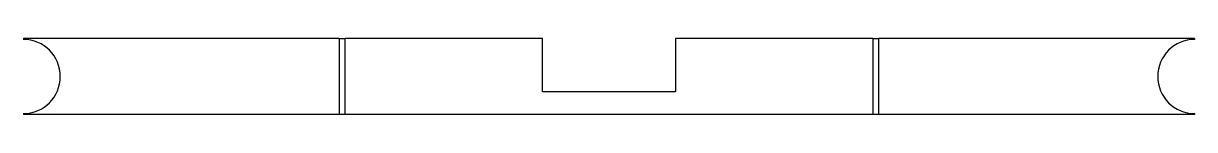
# Model space of a CAD drawing. Header units: millimetres. Extents: x 469 to 778, y 518 to 538.
import ezdxf

# ---------------------------------------------------------------- set-up
doc = ezdxf.new("R2010")
doc.units = ezdxf.units.MM

msp = doc.modelspace()

# ---------------------------------------------------------------- linework, layer by layer
at = {"color": 7, "linetype": 'Continuous', "lineweight": 25}
for p, q in [((468.75, 538.18), (468.75, 537.93)), ((552.25, 538.18), (468.75, 538.18)), ((552.25, 538.18), (552.25, 518.18)), ((552.25, 538.18), (553.82, 538.18)), ((553.82, 518.18), (553.82, 538.18)), ((605.97, 538.18), (553.82, 538.18)), ((605.97, 524.18), (605.97, 538.18)), ((641.17, 538.18), (641.17, 524.18)), ((693.32, 538.18), (641.17, 538.18)), ((693.32, 538.18), (693.32, 518.18)), ((693.32, 538.18), (694.89, 538.18)), ((694.89, 518.18), (694.89, 538.18)), ((778.39, 538.18), (694.89, 538.18)), ((778.39, 538.18), (778.39, 537.93)), ((641.17, 524.18), (605.97, 524.18)), ((468.75, 518.43), (468.75, 518.18)), ((552.25, 518.18), (468.75, 518.18)), ((553.82, 518.18), (552.25, 518.18)), ((693.32, 518.18), (553.82, 518.18)), ((694.89, 518.18), (693.32, 518.18)), ((778.39, 518.18), (694.89, 518.18)), ((778.39, 518.43), (778.39, 518.18))]:
    msp.add_line(p, q, dxfattribs=at)
for centre, start, end in [((468.75, 528.18), 270, 90), ((778.39, 528.18), 90, 270)]:
    msp.add_arc(centre, 9.75, start, end, dxfattribs=at)

doc.saveas('drawing.dxf')
